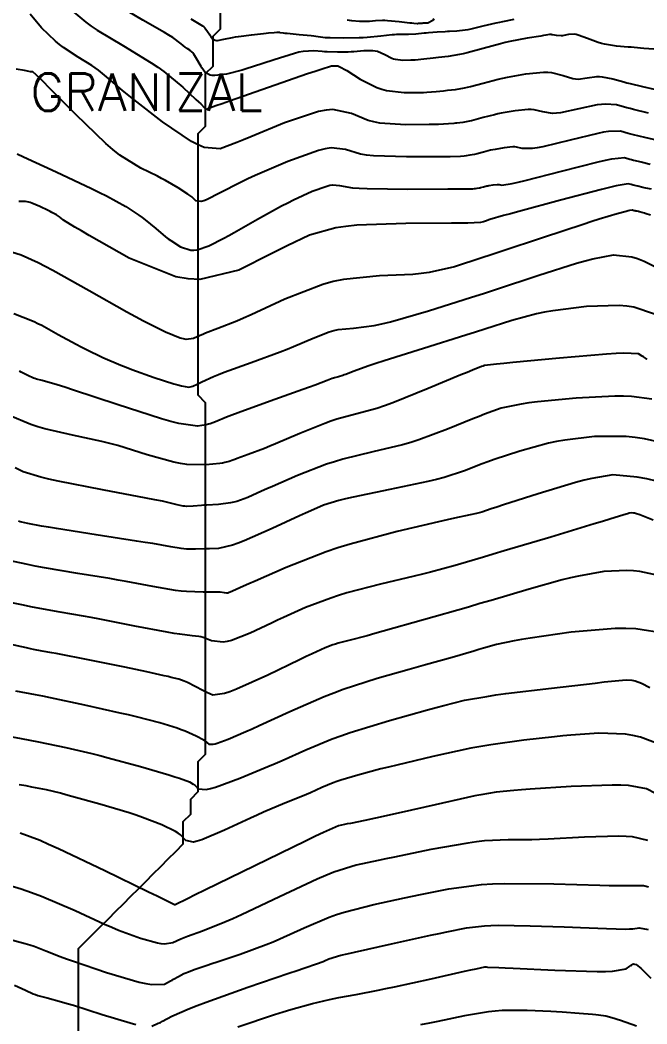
# Model space of a CAD drawing. Header units: metres. Extents: x 837475 to 838479, y 1189012 to 1191015.
# Drawn here: x 838338 to 838421.8, y 1189652.2 to 1189786.4 of the extents above; entities that cross this region are included whole.
import ezdxf

# ---------------------------------------------------------------- set-up
doc = ezdxf.new("R2010")
doc.units = ezdxf.units.M
doc.header["$LTSCALE"] = 0.3
for name, color, linetype in [('COTAS 10', 1, 'Continuous'), ('COTAS INT', 252, 'Continuous'), ('DRENAJE', 5, 'Continuous'), ('TEXT', 7, 'Continuous')]:
    doc.layers.add(name, color=color, linetype=linetype)
doc.styles.get("Standard").update_dxf_attribs({"font": 'simplex.shx'})

msp = doc.modelspace()

# ---------------------------------------------------------------- linework, layer by layer
at = {"layer": 'COTAS 10'}
for points in [[(838422.04, 1189773.94), (838420.06, 1189774.43), (838419.58, 1189774.55), (838419.14, 1189774.66), (838417.78, 1189775.04), (838416.3, 1189775.16), (838415.77, 1189775.12), (838415.2, 1189775.04), (838412.72, 1189774.51), (838410.28, 1189773.99), (838409.73, 1189773.93), (838409.23, 1189773.9), (838407.91, 1189774.11), (838406.76, 1189774.4), (838406.37, 1189774.43), (838405.95, 1189774.44), (838404.2, 1189774.27), (838402.36, 1189773.94), (838401.89, 1189773.84), (838401.44, 1189773.74), (838399.95, 1189773.35), (838398.69, 1189773), (838398.39, 1189772.93), (838398.1, 1189772.86), (838397.2, 1189772.71), (838396.43, 1189772.63), (838396.22, 1189772.6), (838396.02, 1189772.58), (838395.29, 1189772.5), (838393.97, 1189772.43), (838393.4, 1189772.42), (838392.73, 1189772.41), (838389.54, 1189772.39), (838386.13, 1189772.62), (838385.32, 1189772.77), (838384.57, 1189772.95), (838382.35, 1189773.9), (838379.85, 1189774.43), (838378.93, 1189774.34), (838377.91, 1189774.15), (838373.37, 1189772.65), (838368.89, 1189770.8), (838367.9, 1189770.39), (838367.02, 1189770.04), (838364.75, 1189769.16), (838362.62, 1189769.36), (838361.83, 1189769.7), (838360.95, 1189770.16), (838357.05, 1189772.8), (838353.22, 1189775.77), (838352.39, 1189776.44), (838351.66, 1189777.03), (838349.83, 1189778.59), (838348.49, 1189779.7), (838348.07, 1189780), (838347.61, 1189780.31), (838345.79, 1189781.43), (838343.83, 1189782.72), (838343.29, 1189783.13), (838342.76, 1189783.57), (838340.88, 1189785.37), (838339.35, 1189787.18)], [(838337.19, 1189747.18), (838338.42, 1189746.69), (838339.9, 1189746.09), (838340.39, 1189745.85), (838340.92, 1189745.59), (838343.13, 1189744.38), (838345.53, 1189743.05), (838346.18, 1189742.71), (838346.82, 1189742.38), (838349.07, 1189741.29), (838351.47, 1189740.27), (838352.2, 1189739.98), (838352.96, 1189739.69), (838355.95, 1189738.63), (838358.59, 1189737.77), (838359.13, 1189737.62), (838359.59, 1189737.49), (838360.59, 1189737.32), (838361.13, 1189737.46), (838361.31, 1189737.53), (838361.51, 1189737.62), (838362.31, 1189738.04), (838363.87, 1189738.75), (838364.53, 1189739.02), (838365.3, 1189739.31), (838368.92, 1189740.63), (838372.8, 1189742.04), (838373.72, 1189742.41), (838374.59, 1189742.75), (838377.2, 1189743.88), (838379.36, 1189744.72), (838379.95, 1189744.88), (838380.53, 1189745.01), (838382.61, 1189745.21), (838385.38, 1189745.56), (838386.41, 1189745.78), (838387.55, 1189746.06), (838392.61, 1189747.51), (838398.4, 1189749.34), (838400, 1189749.85), (838401.6, 1189750.37), (838407.39, 1189752.29), (838412.44, 1189753.89), (838413.58, 1189754.22), (838414.61, 1189754.49), (838417.39, 1189755.03), (838419.8, 1189754.75), (838420.6, 1189754.5), (838421.45, 1189754.18), (838425, 1189752.41)], [(838423.28, 1189724.73), (838421.82, 1189725.06), (838420.53, 1189725.31), (838417.29, 1189725.62), (838414.47, 1189725.13), (838413.44, 1189724.88), (838412.3, 1189724.57), (838407.29, 1189723.06), (838402.66, 1189721.57), (838401.76, 1189721.28), (838401.03, 1189721.04), (838399.75, 1189720.61), (838399.39, 1189720.5), (838399.24, 1189720.47), (838399.06, 1189720.43), (838398.21, 1189720.25), (838396.1, 1189719.79), (838395.13, 1189719.57), (838393.99, 1189719.31), (838388.46, 1189718.03), (838382.15, 1189716.35), (838380.52, 1189715.84), (838378.93, 1189715.31), (838373.6, 1189713.23), (838369.46, 1189711.4), (838368.61, 1189711.02), (838367.9, 1189710.7), (838366.44, 1189710.04), (838365.9, 1189709.83), (838365.78, 1189709.8), (838365.66, 1189709.78), (838365.34, 1189709.82), (838364.75, 1189709.91), (838364.46, 1189709.92), (838364.13, 1189709.92), (838362.5, 1189709.91), (838360.28, 1189710), (838359.57, 1189710.07), (838358.82, 1189710.16), (838355.76, 1189710.69), (838352.21, 1189711.35), (838351.15, 1189711.54), (838350.04, 1189711.73), (838345.76, 1189712.42), (838341.27, 1189713.17), (838340.04, 1189713.4), (838338.81, 1189713.64), (838334.39, 1189714.59)], [(838424.5, 1189689.21), (838420.96, 1189690.52), (838419.97, 1189690.75), (838418.98, 1189690.92), (838415.39, 1189691.07), (838411.66, 1189690.79), (838410.58, 1189690.69), (838409.49, 1189690.59), (838405.39, 1189690.15), (838400.95, 1189689.52), (838399.64, 1189689.29), (838398.3, 1189689.04), (838393.19, 1189687.95), (838388.4, 1189686.81), (838387.28, 1189686.54), (838386.24, 1189686.28), (838383.19, 1189685.46), (838380.93, 1189684.78), (838380.39, 1189684.59), (838379.89, 1189684.42), (838378.38, 1189683.8), (838376.85, 1189683.11), (838376.33, 1189682.89), (838375.77, 1189682.65), (838373.42, 1189681.69), (838370.58, 1189680.49), (838369.72, 1189680.11), (838368.83, 1189679.71), (838365.36, 1189678.08), (838362.32, 1189676.79), (838361.71, 1189676.61), (838361.2, 1189676.5), (838360.2, 1189676.72), (838359.49, 1189677.47), (838359.17, 1189677.69), (838358.79, 1189677.92), (838356.98, 1189678.81), (838354.39, 1189679.8), (838353.53, 1189680.09), (838352.59, 1189680.4), (838348.68, 1189681.57), (838344.95, 1189682.61), (838344.14, 1189682.84), (838343.41, 1189683.03), (838341.57, 1189683.48), (838339.61, 1189683.87), (838338.81, 1189684.02), (838337.9, 1189684.18)], [(838367.12, 1189651.81), (838372.05, 1189653.45), (838373.19, 1189653.81), (838374.22, 1189654.13), (838377.12, 1189654.94), (838379.39, 1189655.46), (838380.02, 1189655.59), (838380.65, 1189655.72), (838382.95, 1189656.14), (838385.89, 1189656.71), (838386.93, 1189656.92), (838388.07, 1189657.16), (838392.97, 1189658.24), (838397.45, 1189659.24), (838398.31, 1189659.43), (838399.01, 1189659.58), (838400.17, 1189659.82), (838400.28, 1189659.82), (838400.32, 1189659.82), (838400.36, 1189659.81), (838400.53, 1189659.8), (838402.02, 1189659.73), (838402.89, 1189659.69), (838403.97, 1189659.64), (838409.53, 1189659.38), (838415.17, 1189659.21), (838416.3, 1189659.22), (838417.24, 1189659.25), (838419.07, 1189659.55), (838419.57, 1189659.92), (838419.68, 1189660), (838419.77, 1189660.06), (838419.95, 1189660.2), (838420.07, 1189660.23), (838420.12, 1189660.22), (838420.17, 1189660.21), (838420.39, 1189660.14), (838420.85, 1189659.79), (838421.05, 1189659.61), (838421.27, 1189659.4), (838422.34, 1189658.31)]]:
    msp.add_lwpolyline(points, dxfattribs=at)
at = {"layer": 'COTAS INT'}
for points in [[(838422.78, 1189782.52), (838421.41, 1189782.61), (838420.12, 1189782.72), (838419.74, 1189782.75), (838419.34, 1189782.78), (838417.77, 1189782.92), (838416.18, 1189783.16), (838415.75, 1189783.26), (838415.33, 1189783.38), (838413.89, 1189783.91), (838412.66, 1189784.38), (838412.37, 1189784.45), (838412.11, 1189784.49), (838411.35, 1189784.45), (838410.74, 1189784.31), (838410.56, 1189784.29), (838410.39, 1189784.29), (838409.75, 1189784.34), (838409.22, 1189784.43), (838409.11, 1189784.44), (838409.02, 1189784.46), (838408.83, 1189784.46), (838408.32, 1189784.36), (838408.03, 1189784.31), (838407.67, 1189784.26), (838405.81, 1189783.96), (838403.52, 1189783.53), (838402.88, 1189783.39), (838402.24, 1189783.23), (838399.92, 1189782.6), (838397.79, 1189782.01), (838397.27, 1189781.89), (838396.78, 1189781.78), (838395.26, 1189781.52), (838393.95, 1189781.38), (838393.6, 1189781.34), (838393.25, 1189781.3), (838392.02, 1189781.16), (838390.86, 1189781.05), (838390.55, 1189781.02), (838390.25, 1189781.01), (838389.21, 1189780.98), (838388.24, 1189781.1), (838387.97, 1189781.17), (838387.71, 1189781.26), (838386.78, 1189781.73), (838385.79, 1189782.18), (838385.49, 1189782.25), (838385.18, 1189782.29), (838383.97, 1189782.28), (838382.66, 1189782.16), (838382.28, 1189782.14), (838381.9, 1189782.12), (838380.46, 1189782.1), (838379.08, 1189782.14), (838378.73, 1189782.16), (838378.39, 1189782.18), (838377.29, 1189782.3), (838375.86, 1189782.2), (838375.31, 1189782.09), (838374.7, 1189781.94), (838371.98, 1189781.08), (838369.09, 1189780.12), (838368.38, 1189779.9), (838367.71, 1189779.71), (838365.61, 1189779.18), (838364.05, 1189778.98), (838363.72, 1189778.99), (838363.43, 1189779.03), (838362.75, 1189779.4), (838362.34, 1189780.01), (838362.22, 1189780.2), (838362.1, 1189780.39), (838361.66, 1189781.16), (838361.24, 1189781.84), (838361.14, 1189781.99), (838361.03, 1189782.11), (838360.7, 1189782.38), (838360.34, 1189782.6), (838360.22, 1189782.69), (838360.1, 1189782.78), (838359.57, 1189783.23), (838358.44, 1189784.04), (838357.92, 1189784.36), (838357.32, 1189784.72), (838354.45, 1189786.38), (838351.51, 1189788.12)], [(838344.93, 1189787.69), (838346.81, 1189786.09), (838347.52, 1189785.59), (838348.31, 1189785.06), (838351.84, 1189782.93), (838355.54, 1189780.69), (838356.43, 1189780.09), (838357.26, 1189779.5), (838359.79, 1189777.43), (838361.54, 1189775.78), (838361.89, 1189775.45), (838362.17, 1189775.18), (838362.68, 1189774.67), (838362.78, 1189774.55), (838362.8, 1189774.53), (838362.82, 1189774.51), (838362.9, 1189774.49), (838364.21, 1189774.95), (838365.02, 1189775.23), (838366.02, 1189775.58), (838371.24, 1189777.41), (838376.47, 1189779.23), (838377.48, 1189779.57), (838378.3, 1189779.85), (838379.67, 1189780.28), (838379.8, 1189780.27), (838379.84, 1189780.26), (838379.89, 1189780.26), (838380.06, 1189780.26), (838380.23, 1189780.26), (838380.28, 1189780.26), (838380.33, 1189780.26), (838380.49, 1189780.28), (838381.05, 1189780.02), (838381.34, 1189779.85), (838381.7, 1189779.63), (838383.5, 1189778.5), (838385.74, 1189777.36), (838386.38, 1189777.14), (838387.02, 1189776.96), (838389.38, 1189776.69), (838391.49, 1189776.71), (838391.97, 1189776.72), (838392.42, 1189776.74), (838393.66, 1189776.83), (838394.64, 1189776.94), (838394.91, 1189776.97), (838395.19, 1189777), (838396.23, 1189777.12), (838397.44, 1189777.32), (838397.83, 1189777.41), (838398.24, 1189777.5), (838399.94, 1189777.97), (838401.94, 1189778.5), (838402.55, 1189778.64), (838403.18, 1189778.77), (838405.65, 1189779.22), (838408.01, 1189779.44), (838408.58, 1189779.43), (838409.1, 1189779.39), (838410.65, 1189779), (838411.93, 1189778.58), (838412.28, 1189778.53), (838412.63, 1189778.51), (838413.87, 1189778.66), (838415.13, 1189778.84), (838415.5, 1189778.84), (838415.87, 1189778.82), (838417.26, 1189778.55), (838418.74, 1189778.14), (838419.17, 1189778.02), (838419.6, 1189777.91), (838421.23, 1189777.5), (838422.8, 1189777.17)], [(838360.86, 1189786.54), (838361.76, 1189786), (838362.43, 1189785.61), (838362.58, 1189785.49), (838362.72, 1189785.37), (838363.1, 1189784.88), (838363.37, 1189784.41), (838363.44, 1189784.3), (838363.51, 1189784.19), (838363.74, 1189783.87), (838364.1, 1189783.69), (838364.26, 1189783.68), (838364.43, 1189783.68), (838365.26, 1189783.83), (838366.42, 1189784.07), (838366.81, 1189784.14), (838367.22, 1189784.2), (838368.95, 1189784.43), (838370.58, 1189784.61), (838370.93, 1189784.65), (838371.24, 1189784.68), (838371.99, 1189784.75), (838372.37, 1189784.77), (838372.44, 1189784.78), (838372.51, 1189784.78), (838372.64, 1189784.78), (838372.69, 1189784.76), (838372.7, 1189784.76), (838372.72, 1189784.76), (838372.77, 1189784.74), (838373.19, 1189784.68), (838373.44, 1189784.66), (838373.75, 1189784.63), (838375.34, 1189784.48), (838376.96, 1189784.32), (838377.3, 1189784.28), (838377.58, 1189784.25), (838378.17, 1189784.14), (838378.8, 1189784.07), (838379.11, 1189784.06), (838379.47, 1189784.05), (838381.26, 1189784.02), (838383.34, 1189784.05), (838383.89, 1189784.08), (838384.42, 1189784.11), (838386.26, 1189784.28), (838387.76, 1189784.45), (838388.07, 1189784.48), (838388.35, 1189784.5), (838389.01, 1189784.51), (838389.54, 1189784.49), (838389.74, 1189784.49), (838389.96, 1189784.5), (838390.92, 1189784.57), (838392.03, 1189784.67), (838392.34, 1189784.69), (838392.65, 1189784.72), (838393.77, 1189784.8), (838394.87, 1189784.88), (838395.16, 1189784.9), (838395.45, 1189784.91), (838396.43, 1189784.96), (838397.55, 1189785.09), (838397.92, 1189785.15), (838398.32, 1189785.22), (838399.96, 1189785.6), (838401.7, 1189786.01), (838402.16, 1189786.11), (838402.59, 1189786.21), (838404.08, 1189786.51)], [(838393.33, 1189786.57), (838393.19, 1189786.35), (838392.55, 1189785.99), (838391.91, 1189785.96), (838391.78, 1189785.95), (838391.67, 1189785.94), (838391.42, 1189785.93), (838391.29, 1189785.92), (838391.26, 1189785.92), (838391.22, 1189785.91), (838391.1, 1189785.9), (838390.66, 1189785.94), (838390.42, 1189785.96), (838390.14, 1189785.99), (838388.71, 1189786.15), (838387.16, 1189786.3), (838386.8, 1189786.32), (838386.47, 1189786.33), (838385.53, 1189786.29), (838384.74, 1189786.22), (838384.52, 1189786.21), (838384.28, 1189786.2), (838383.4, 1189786.18), (838382.39, 1189786.27), (838382.08, 1189786.33), (838381.76, 1189786.4)], [(838423.3, 1189770.28), (838421.57, 1189770.68), (838420.05, 1189771.05), (838419.68, 1189771.15), (838419.34, 1189771.24), (838418.3, 1189771.52), (838416.72, 1189771.5), (838416.05, 1189771.4), (838415.26, 1189771.25), (838411.57, 1189770.35), (838407.92, 1189769.46), (838407.17, 1189769.32), (838406.53, 1189769.22), (838405.17, 1189769.22), (838404.41, 1189769.41), (838404.16, 1189769.43), (838403.89, 1189769.43), (838402.74, 1189769.32), (838401.54, 1189769.11), (838401.24, 1189769.04), (838400.94, 1189768.98), (838399.97, 1189768.72), (838399.15, 1189768.49), (838398.95, 1189768.45), (838398.76, 1189768.4), (838398.17, 1189768.31), (838397.67, 1189768.25), (838397.4, 1189768.22), (838396.92, 1189768.17), (838395.53, 1189768.12), (838394.82, 1189768.11), (838393.96, 1189768.11), (838389.7, 1189768.1), (838385.29, 1189768.25), (838384.34, 1189768.34), (838383.52, 1189768.46), (838381.53, 1189769.08), (838379.62, 1189769.31), (838378.83, 1189769.18), (838377.94, 1189768.96), (838373.8, 1189767.49), (838369.47, 1189765.61), (838368.45, 1189765.15), (838367.51, 1189764.7), (838364.79, 1189763.29), (838362.95, 1189762.36), (838362.57, 1189762.22), (838362.25, 1189762.13), (838361.54, 1189762.23), (838360.97, 1189762.75), (838360.73, 1189762.93), (838360.46, 1189763.13), (838359.17, 1189763.97), (838357.47, 1189764.94), (838356.94, 1189765.22), (838356.38, 1189765.51), (838354.15, 1189766.58), (838351.36, 1189768.35), (838350.44, 1189769.08), (838349.47, 1189769.91), (838345.45, 1189773.76), (838341.88, 1189777.39), (838341.2, 1189778.08), (838340.64, 1189778.63), (838339.71, 1189779.48), (838339.61, 1189779.45), (838339.58, 1189779.45), (838339.55, 1189779.45), (838339.41, 1189779.49), (838339.03, 1189779.58), (838338.84, 1189779.61), (838338.61, 1189779.65), (838337.51, 1189779.83)], [(838337.62, 1189768.49), (838338.46, 1189768.11), (838342.83, 1189766.11), (838347.56, 1189763.89), (838348.63, 1189763.36), (838349.58, 1189762.88), (838352.14, 1189761.47), (838353.89, 1189760.31), (838354.33, 1189760), (838354.76, 1189759.68), (838356.16, 1189758.51), (838357.45, 1189757.43), (838357.81, 1189757.16), (838358.17, 1189756.91), (838359.48, 1189756.08), (838360.86, 1189755.65), (838361.27, 1189755.63), (838361.68, 1189755.67), (838363.25, 1189756.19), (838365.25, 1189757.24), (838365.92, 1189757.61), (838366.66, 1189758.01), (838369.76, 1189759.77), (838372.99, 1189761.55), (838373.8, 1189761.97), (838374.58, 1189762.36), (838377.09, 1189763.51), (838379.03, 1189764.21), (838379.45, 1189764.31), (838379.82, 1189764.37), (838380.72, 1189764.26), (838382.46, 1189763.97), (838383.36, 1189763.92), (838384.45, 1189763.87), (838389.86, 1189763.8), (838395.2, 1189763.81), (838396.24, 1189763.81), (838397.09, 1189763.81), (838398.56, 1189763.83), (838398.78, 1189763.86), (838398.84, 1189763.87), (838398.91, 1189763.87), (838399.14, 1189763.9), (838399.42, 1189763.95), (838399.51, 1189763.97), (838399.6, 1189763.99), (838399.99, 1189764.09), (838400.44, 1189764.22), (838400.58, 1189764.25), (838400.72, 1189764.28), (838401.29, 1189764.38), (838401.83, 1189764.43), (838401.95, 1189764.43), (838402.07, 1189764.42), (838402.43, 1189764.33), (838403.83, 1189764.53), (838404.61, 1189764.71), (838405.56, 1189764.94), (838410.42, 1189766.2), (838415.33, 1189767.45), (838416.32, 1189767.67), (838417.15, 1189767.84), (838418.82, 1189768.01), (838419.54, 1189767.81), (838419.78, 1189767.75), (838420.03, 1189767.68), (838421.09, 1189767.42), (838422.29, 1189767.15)], [(838422.44, 1189763.77), (838421.68, 1189763.93), (838421.48, 1189763.97), (838421.29, 1189764.01), (838420.61, 1189764.17), (838420.02, 1189764.31), (838419.88, 1189764.35), (838419.74, 1189764.39), (838419.33, 1189764.5), (838417.73, 1189764.22), (838416.85, 1189764.01), (838415.77, 1189763.75), (838410.27, 1189762.31), (838404.71, 1189760.81), (838403.6, 1189760.51), (838402.67, 1189760.25), (838400.82, 1189759.72), (838400.24, 1189759.53), (838400.11, 1189759.48), (838399.98, 1189759.44), (838399.6, 1189759.32), (838397.87, 1189759.24), (838396.9, 1189759.23), (838395.71, 1189759.22), (838389.6, 1189759.2), (838383.05, 1189758.96), (838381.58, 1189758.81), (838380.26, 1189758.62), (838376.74, 1189757.65), (838373.73, 1189756.2), (838372.73, 1189755.71), (838371.67, 1189755.18), (838367.25, 1189752.97), (838362.04, 1189751.72), (838360.48, 1189751.8), (838358.86, 1189752.06), (838352.62, 1189754.56), (838347.26, 1189757.6), (838346.22, 1189758.2), (838345.36, 1189758.7), (838343.82, 1189759.65), (838343.49, 1189759.92), (838343.39, 1189760), (838343.29, 1189760.07), (838342.87, 1189760.35), (838342.27, 1189760.68), (838342.04, 1189760.79), (838341.79, 1189760.92), (838340.67, 1189761.45), (838339.59, 1189761.91), (838339.37, 1189762), (838339.17, 1189762.07), (838338.74, 1189762.15), (838338.3, 1189762.13), (838338.1, 1189762.13), (838337.87, 1189762.13)], [(838422.3, 1189760.33), (838421.75, 1189760.51), (838421.62, 1189760.55), (838421.5, 1189760.59), (838421.14, 1189760.69), (838420.86, 1189760.75), (838420.79, 1189760.77), (838420.73, 1189760.78), (838420.53, 1189760.83), (838420.37, 1189760.86), (838420.32, 1189760.87), (838420.28, 1189760.88), (838420.13, 1189760.91), (838420, 1189760.94), (838419.97, 1189760.95), (838419.94, 1189760.96), (838419.85, 1189760.98), (838419.5, 1189760.92), (838419.31, 1189760.88), (838419.07, 1189760.82), (838417.87, 1189760.51), (838415.46, 1189759.77), (838414.46, 1189759.46), (838413.32, 1189759.08), (838407.99, 1189757.31), (838402.36, 1189755.44), (838401.02, 1189755), (838399.78, 1189754.59), (838396.1, 1189753.42), (838392.71, 1189752.65), (838391.65, 1189752.51), (838390.54, 1189752.39), (838386.1, 1189752.2), (838381.25, 1189751.73), (838379.88, 1189751.43), (838378.5, 1189751.05), (838373.43, 1189749.09), (838368.93, 1189747.01), (838367.91, 1189746.55), (838366.98, 1189746.15), (838364.46, 1189745.14), (838362.83, 1189744.53), (838362.46, 1189744.38), (838362.12, 1189744.24), (838361.22, 1189743.81), (838360.24, 1189743.71), (838359.86, 1189743.78), (838359.43, 1189743.89), (838357.46, 1189744.66), (838354.5, 1189746.14), (838353.45, 1189746.71), (838352.29, 1189747.34), (838347.27, 1189750.18), (838342.41, 1189752.9), (838341.35, 1189753.46), (838340.43, 1189753.94), (838338.15, 1189754.96), (838336.85, 1189755.36)], [(838422.85, 1189747.08), (838420.1, 1189748.02), (838419.15, 1189748.16), (838418.13, 1189748.25), (838413.76, 1189748.12), (838409.25, 1189747.54), (838408.14, 1189747.35), (838407.08, 1189747.14), (838403.76, 1189746.25), (838400.16, 1189745.07), (838398.93, 1189744.68), (838397.61, 1189744.26), (838391.98, 1189742.49), (838386.71, 1189740.83), (838385.61, 1189740.48), (838384.67, 1189740.17), (838382.56, 1189739.42), (838381.59, 1189739.03), (838381.37, 1189738.95), (838381.17, 1189738.88), (838380.58, 1189738.72), (838380.07, 1189738.58), (838379.91, 1189738.53), (838379.75, 1189738.47), (838379.07, 1189738.2), (838377.46, 1189737.58), (838376.71, 1189737.31), (838375.82, 1189736.99), (838371.48, 1189735.45), (838367.19, 1189733.91), (838366.32, 1189733.59), (838365.6, 1189733.31), (838364.14, 1189732.7), (838363.44, 1189732.42), (838363.19, 1189732.36), (838362.92, 1189732.3), (838361.73, 1189732.12), (838359.26, 1189732.47), (838358.18, 1189732.74), (838356.93, 1189733.09), (838350.99, 1189734.98), (838345.16, 1189736.93), (838343.98, 1189737.31), (838342.99, 1189737.63), (838340.99, 1189738.21), (838340.22, 1189738.39), (838340.01, 1189738.46), (838339.81, 1189738.53), (838339.06, 1189738.86), (838338.35, 1189739.24), (838338.15, 1189739.34), (838337.96, 1189739.45)], [(838421.88, 1189741.03), (838421.82, 1189741.08), (838421.63, 1189741.21), (838421.39, 1189741.36), (838421.29, 1189741.42), (838421.19, 1189741.48), (838420.71, 1189741.76), (838418.75, 1189741.87), (838417.71, 1189741.82), (838416.45, 1189741.75), (838410.13, 1189741.21), (838403.89, 1189740.6), (838402.69, 1189740.48), (838401.72, 1189740.39), (838400.13, 1189740.21), (838400.01, 1189740.17), (838399.96, 1189740.16), (838399.92, 1189740.14), (838399.73, 1189740.08), (838398.51, 1189739.59), (838397.81, 1189739.3), (838396.96, 1189738.95), (838392.6, 1189737.12), (838387.85, 1189735.23), (838386.75, 1189734.83), (838385.74, 1189734.48), (838382.88, 1189733.69), (838380.36, 1189733.03), (838379.58, 1189732.77), (838378.75, 1189732.47), (838375.43, 1189731.13), (838372.19, 1189729.75), (838371.41, 1189729.43), (838370.69, 1189729.14), (838368.53, 1189728.32), (838367.03, 1189727.79), (838366.73, 1189727.67), (838366.48, 1189727.58), (838365.97, 1189727.37), (838365.38, 1189727.23), (838365.08, 1189727.18), (838364.71, 1189727.13), (838362.86, 1189726.92), (838360.3, 1189726.98), (838359.47, 1189727.1), (838358.59, 1189727.28), (838355.01, 1189728.29), (838351.1, 1189729.5), (838350.02, 1189729.79), (838348.93, 1189730.06), (838345.01, 1189730.9), (838341.31, 1189731.74), (838340.37, 1189732.02), (838339.46, 1189732.32), (838336.46, 1189733.58)], [(838422.51, 1189735.72), (838419.76, 1189736.08), (838418.72, 1189736.11), (838417.56, 1189736.11), (838412.37, 1189735.85), (838407.21, 1189735.36), (838406.06, 1189735.21), (838405.04, 1189735.06), (838402.37, 1189734.49), (838400.14, 1189733.7), (838399.39, 1189733.41), (838398.57, 1189733.09), (838395.17, 1189731.7), (838391.33, 1189730.26), (838390.25, 1189729.92), (838389.16, 1189729.6), (838385.17, 1189728.66), (838381.16, 1189727.69), (838380.07, 1189727.36), (838378.98, 1189727.01), (838375.11, 1189725.51), (838371.76, 1189724.05), (838371, 1189723.71), (838370.31, 1189723.41), (838368.46, 1189722.57), (838367.02, 1189722.05), (838366.6, 1189721.94), (838366.17, 1189721.85), (838364.54, 1189721.65), (838362.99, 1189721.56), (838362.61, 1189721.53), (838362.26, 1189721.5), (838361.18, 1189721.41), (838360.29, 1189721.38), (838360.05, 1189721.39), (838359.82, 1189721.42), (838359.03, 1189721.6), (838357.04, 1189722.06), (838356.05, 1189722.26), (838354.87, 1189722.49), (838349.03, 1189723.58), (838343.1, 1189724.74), (838341.87, 1189725.01), (838340.81, 1189725.27), (838338.43, 1189726.01), (838337.35, 1189726.55)], [(838426.24, 1189729.33), (838421.52, 1189730.41), (838420.27, 1189730.59), (838419.05, 1189730.71), (838414.83, 1189730.74), (838410.84, 1189730.24), (838409.75, 1189730.04), (838408.67, 1189729.82), (838404.83, 1189728.78), (838401.4, 1189727.63), (838400.57, 1189727.34), (838399.8, 1189727.06), (838397.46, 1189726.15), (838394.71, 1189725.26), (838393.69, 1189724.99), (838392.54, 1189724.71), (838387.46, 1189723.62), (838382.55, 1189722.61), (838381.52, 1189722.38), (838380.63, 1189722.17), (838378.61, 1189721.56), (838376.9, 1189720.79), (838376.19, 1189720.47), (838375.4, 1189720.11), (838371.71, 1189718.41), (838367.98, 1189716.79), (838367.16, 1189716.48), (838366.43, 1189716.22), (838364.57, 1189715.77), (838363.33, 1189715.72), (838362.99, 1189715.7), (838362.66, 1189715.69), (838361.48, 1189715.65), (838360.27, 1189715.68), (838359.91, 1189715.71), (838359.55, 1189715.75), (838358.17, 1189715.98), (838355.77, 1189716.4), (838354.76, 1189716.57), (838353.6, 1189716.75), (838348.17, 1189717.6), (838342.88, 1189718.43), (838341.8, 1189718.6), (838340.9, 1189718.75), (838339.05, 1189719.08), (838338.26, 1189719.27), (838338.03, 1189719.33), (838337.8, 1189719.39)], [(838422.66, 1189719.52), (838420.91, 1189720.26), (838420.3, 1189720.43), (838420.17, 1189720.46), (838420.05, 1189720.48), (838419.75, 1189720.51), (838419.48, 1189720.46), (838419.38, 1189720.44), (838419.26, 1189720.4), (838418.74, 1189720.25), (838416.88, 1189719.68), (838415.92, 1189719.38), (838414.77, 1189719.03), (838408.99, 1189717.29), (838402.75, 1189715.42), (838401.3, 1189714.99), (838399.98, 1189714.6), (838396.21, 1189713.5), (838392.88, 1189712.6), (838391.82, 1189712.33), (838390.71, 1189712.05), (838386.21, 1189710.98), (838381.72, 1189709.81), (838380.6, 1189709.47), (838379.55, 1189709.13), (838376.2, 1189707.85), (838373.26, 1189706.53), (838372.45, 1189706.16), (838371.65, 1189705.79), (838368.8, 1189704.43), (838366.28, 1189703.45), (838365.7, 1189703.31), (838365.16, 1189703.22), (838363.63, 1189703.41), (838362.49, 1189703.85), (838362.2, 1189703.94), (838361.93, 1189704), (838361.04, 1189704.1), (838359.36, 1189704.28), (838358.6, 1189704.41), (838357.7, 1189704.56), (838353.36, 1189705.39), (838348.66, 1189706.3), (838347.54, 1189706.51), (838346.49, 1189706.7), (838343.36, 1189707.23), (838339.67, 1189707.92), (838338.27, 1189708.21), (838336.71, 1189708.54)], [(838424.03, 1189712.03), (838420.89, 1189712.69), (838420.03, 1189712.78), (838419.17, 1189712.83), (838416.08, 1189712.68), (838412.68, 1189712.07), (838411.62, 1189711.83), (838410.51, 1189711.56), (838406.08, 1189710.32), (838401.02, 1189708.82), (838399.51, 1189708.38), (838397.96, 1189707.93), (838391.96, 1189706.2), (838386.59, 1189704.69), (838385.44, 1189704.37), (838384.42, 1189704.1), (838381.96, 1189703.46), (838380.54, 1189703.09), (838380.19, 1189702.98), (838379.86, 1189702.88), (838378.8, 1189702.47), (838377.06, 1189701.66), (838376.29, 1189701.3), (838375.4, 1189700.87), (838371.15, 1189698.83), (838366.95, 1189696.93), (838366.08, 1189696.6), (838365.35, 1189696.35), (838363.78, 1189696.14), (838362.98, 1189696.52), (838362.73, 1189696.64), (838362.47, 1189696.77), (838361.43, 1189697.31), (838360.41, 1189697.82), (838360.17, 1189697.93), (838359.94, 1189698.03), (838359.25, 1189698.28), (838358.23, 1189698.53), (838357.8, 1189698.63), (838357.3, 1189698.74), (838354.97, 1189699.25), (838352.02, 1189699.87), (838351.14, 1189700.05), (838350.22, 1189700.24), (838346.68, 1189700.95), (838343.52, 1189701.57), (838342.86, 1189701.7), (838342.28, 1189701.81), (838340.95, 1189702.05), (838339.83, 1189702.26), (838339.39, 1189702.35), (838338.89, 1189702.46), (838336.6, 1189702.97)], [(838424.34, 1189704.4), (838420.34, 1189705.02), (838419.02, 1189705.07), (838417.6, 1189705.06), (838411.72, 1189704.55), (838406.24, 1189703.77), (838405.08, 1189703.59), (838404.08, 1189703.42), (838401.72, 1189702.92), (838399.99, 1189702.41), (838399.37, 1189702.23), (838398.7, 1189702.04), (838395.78, 1189701.2), (838392.23, 1189700.19), (838390.06, 1189699.58), (838385.78, 1189698.36), (838381.23, 1189696.9), (838379.96, 1189696.43), (838378.69, 1189695.94), (838374.07, 1189693.93), (838369.99, 1189692.03), (838369.06, 1189691.61), (838368.21, 1189691.23), (838365.86, 1189690.22), (838364.39, 1189689.68), (838364.1, 1189689.6), (838363.85, 1189689.54), (838363.36, 1189689.57), (838362.98, 1189689.87), (838362.8, 1189689.98), (838362.59, 1189690.11), (838361.57, 1189690.67), (838360.07, 1189691.33), (838359.56, 1189691.52), (838359.02, 1189691.72), (838356.69, 1189692.44), (838353.58, 1189693.25), (838352.53, 1189693.5), (838351.41, 1189693.76), (838346.69, 1189694.81), (838342.09, 1189695.78), (838341.04, 1189696), (838340.08, 1189696.19), (838337.46, 1189696.69)], [(838333.25, 1189691.23), (838338.14, 1189690.34), (838339.34, 1189690.11), (838340.49, 1189689.89), (838344.13, 1189689.15), (838347.63, 1189688.33), (838348.7, 1189688.06), (838349.8, 1189687.78), (838354.13, 1189686.59), (838357.93, 1189685.49), (838358.7, 1189685.25), (838359.35, 1189685.05), (838360.67, 1189684.57), (838361.17, 1189684.26), (838361.3, 1189684.16), (838361.42, 1189684.05), (838361.84, 1189683.61), (838362.92, 1189683.54), (838363.47, 1189683.67), (838364.13, 1189683.85), (838367.39, 1189685.04), (838371.16, 1189686.6), (838372.13, 1189687.02), (838373.08, 1189687.43), (838376.23, 1189688.86), (838379.74, 1189690.3), (838380.92, 1189690.72), (838382.17, 1189691.15), (838387.43, 1189692.75), (838392.51, 1189694.17), (838393.65, 1189694.48), (838394.67, 1189694.76), (838397.43, 1189695.46), (838400.44, 1189695.99), (838401.63, 1189696.17), (838402.97, 1189696.35), (838409.08, 1189697.1), (838414.94, 1189697.77), (838416.12, 1189697.91), (838417.1, 1189698.02), (838419.08, 1189698.21), (838419.83, 1189698.17), (838420.05, 1189698.12), (838420.28, 1189698.06), (838421.13, 1189697.73), (838422.23, 1189697.18)], [(838422.98, 1189683.01), (838421.77, 1189683.61), (838419.38, 1189684.06), (838418.37, 1189684.11), (838417.2, 1189684.13), (838411.7, 1189683.93), (838406.21, 1189683.56), (838405.05, 1189683.48), (838404.04, 1189683.4), (838401.7, 1189683.2), (838399.64, 1189682.84), (838398.81, 1189682.68), (838397.86, 1189682.48), (838393.52, 1189681.5), (838388.99, 1189680.47), (838387.93, 1189680.23), (838386.95, 1189680.01), (838384.11, 1189679.41), (838382.18, 1189679.01), (838381.77, 1189678.93), (838381.42, 1189678.86), (838380.59, 1189678.69), (838378.59, 1189677.81), (838377.5, 1189677.29), (838376.17, 1189676.65), (838369.4, 1189673.35), (838362.72, 1189670.07), (838361.44, 1189669.44), (838360.41, 1189668.94), (838358.77, 1189668.14), (838358.75, 1189668.13), (838358.74, 1189668.12), (838358.73, 1189668.12), (838358.72, 1189668.12), (838358.71, 1189668.12), (838358.71, 1189668.12), (838358.68, 1189668.12), (838357.23, 1189668.83), (838356.33, 1189669.27), (838355.2, 1189669.81), (838349.33, 1189672.67), (838343.15, 1189675.6), (838341.83, 1189676.2), (838340.69, 1189676.7), (838338.01, 1189677.71)], [(838421.94, 1189676.7), (838419.93, 1189677.19), (838419.08, 1189677.26), (838418.1, 1189677.29), (838413.51, 1189677.15), (838408.65, 1189676.89), (838407.49, 1189676.84), (838406.43, 1189676.81), (838403.29, 1189676.81), (838400.14, 1189676.67), (838399.06, 1189676.54), (838397.9, 1189676.38), (838392.96, 1189675.5), (838388.08, 1189674.5), (838386.94, 1189674.27), (838385.91, 1189674.05), (838382.96, 1189673.43), (838379.98, 1189672.47), (838378.91, 1189672.05), (838377.75, 1189671.56), (838372.7, 1189669.2), (838367.64, 1189666.78), (838366.47, 1189666.26), (838365.41, 1189665.79), (838362.42, 1189664.6), (838360.39, 1189663.89), (838359.94, 1189663.71), (838359.53, 1189663.55), (838358.46, 1189663.05), (838357.33, 1189662.88), (838356.89, 1189662.92), (838356.39, 1189663), (838354.13, 1189663.6), (838351.19, 1189664.7), (838350.27, 1189665.08), (838349.3, 1189665.5), (838345.39, 1189667.32), (838340.9, 1189669.25), (838339.56, 1189669.74), (838338.18, 1189670.22), (838332.84, 1189671.76)], [(838335.89, 1189663.73), (838338.7, 1189662.96), (838339.34, 1189662.77), (838339.91, 1189662.58), (838341.46, 1189661.98), (838343.39, 1189661.2), (838344.21, 1189660.9), (838345.16, 1189660.57), (838349.57, 1189659.08), (838353.94, 1189657.8), (838354.84, 1189657.6), (838355.62, 1189657.46), (838357.32, 1189657.5), (838358.13, 1189657.96), (838358.34, 1189658.07), (838358.54, 1189658.18), (838359.21, 1189658.56), (838359.93, 1189658.92), (838360.16, 1189659.02), (838360.41, 1189659.13), (838361.44, 1189659.51), (838363.05, 1189660.05), (838363.66, 1189660.26), (838364.35, 1189660.49), (838367.44, 1189661.54), (838370.92, 1189662.81), (838371.85, 1189663.19), (838372.77, 1189663.57), (838375.99, 1189665.04), (838379.33, 1189666.46), (838380.33, 1189666.81), (838381.36, 1189667.14), (838385.33, 1189668.18), (838389.41, 1189669.05), (838390.5, 1189669.28), (838391.57, 1189669.51), (838395.33, 1189670.28), (838399.71, 1189670.83), (838401.18, 1189670.91), (838402.76, 1189670.97), (838409.39, 1189670.92), (838415.53, 1189670.74), (838416.8, 1189670.71), (838417.88, 1189670.69), (838420.22, 1189670.7), (838421.18, 1189670.72), (838421.39, 1189670.7), (838421.58, 1189670.68), (838422.06, 1189670.54)], [(838355.64, 1189651.92), (838356.5, 1189652.28), (838356.78, 1189652.41), (838357.08, 1189652.56), (838358.3, 1189653.22), (838360.67, 1189654.28), (838361.7, 1189654.68), (838362.88, 1189655.12), (838368.49, 1189657.1), (838373.95, 1189658.97), (838375.05, 1189659.34), (838375.97, 1189659.66), (838377.78, 1189660.27), (838378.39, 1189660.5), (838378.56, 1189660.56), (838378.72, 1189660.63), (838379.29, 1189660.89), (838380.92, 1189661.37), (838381.75, 1189661.57), (838382.74, 1189661.81), (838387.7, 1189662.92), (838392.9, 1189664.05), (838394.05, 1189664.29), (838395.07, 1189664.51), (838397.7, 1189665.06), (838400.1, 1189665.32), (838400.98, 1189665.36), (838401.95, 1189665.38), (838406.23, 1189665.32), (838410.76, 1189665.17), (838411.9, 1189665.13), (838412.97, 1189665.09), (838416.44, 1189664.95), (838419, 1189664.88), (838419.52, 1189664.89), (838419.94, 1189664.9), (838420.79, 1189665.04), (838422, 1189664.8)], [(838337.28, 1189657.37), (838338.72, 1189656.73), (838339.78, 1189656.24), (838340.09, 1189656.12), (838340.41, 1189656.01), (838341.64, 1189655.68), (838343.55, 1189655.17), (838344.3, 1189654.95), (838345.14, 1189654.69), (838348.99, 1189653.46), (838352.72, 1189652.33), (838353.5, 1189652.14)], [(838420.43, 1189651.92), (838418.32, 1189652.66), (838417.86, 1189652.81), (838417.44, 1189652.94), (838416.36, 1189653.22), (838415.35, 1189653.36), (838414.99, 1189653.4), (838414.58, 1189653.44), (838412.8, 1189653.59), (838410.49, 1189653.76), (838409.76, 1189653.8), (838408.98, 1189653.84), (838405.84, 1189654), (838402.47, 1189653.98), (838401.56, 1189653.92), (838400.66, 1189653.83), (838397.45, 1189653.28), (838393.88, 1189652.54), (838392.75, 1189652.32), (838391.55, 1189652.09)]]:
    msp.add_lwpolyline(points, dxfattribs=at)
at = {"layer": 'DRENAJE'}
msp.add_polyline3d([(838345.83, 1189626.28, 0), (838345.83, 1189662.27, 0), (838346.83, 1189663.27, 0), (838347.83, 1189664.27, 0), (838348.83, 1189665.27, 0), (838349.83, 1189666.27, 0), (838350.83, 1189667.26, 0), (838351.83, 1189668.26, 0), (838352.83, 1189669.26, 0), (838353.83, 1189670.26, 0), (838354.83, 1189671.26, 0), (838355.83, 1189672.26, 0), (838356.83, 1189673.26, 0), (838357.83, 1189674.26, 0), (838358.83, 1189675.26, 0), (838359.83, 1189676.26, 0), (838359.83, 1189679.26, 0), (838360.83, 1189680.26, 0), (838360.83, 1189682.26, 0), (838361.82, 1189683.26, 0), (838361.82, 1189687.26, 0), (838362.82, 1189688.26, 0), (838362.82, 1189735.24, 0), (838361.82, 1189736.24, 0), (838361.82, 1189771.23, 0), (838362.82, 1189772.23, 0), (838362.82, 1189779.23, 0), (838363.82, 1189780.23, 0), (838363.82, 1189784.23, 0), (838364.82, 1189785.22, 0), (838364.82, 1189790.22, 0)], dxfattribs=at)

# ---------------------------------------------------------------- texts
at = {"layer": 'TEXT', "insert": (838311.12, 1189774.25), "char_height": 5, "attachment_point": 7}
msp.add_mtext('VEREDA GRANIZAL', dxfattribs=at)

doc.saveas('drawing.dxf')
